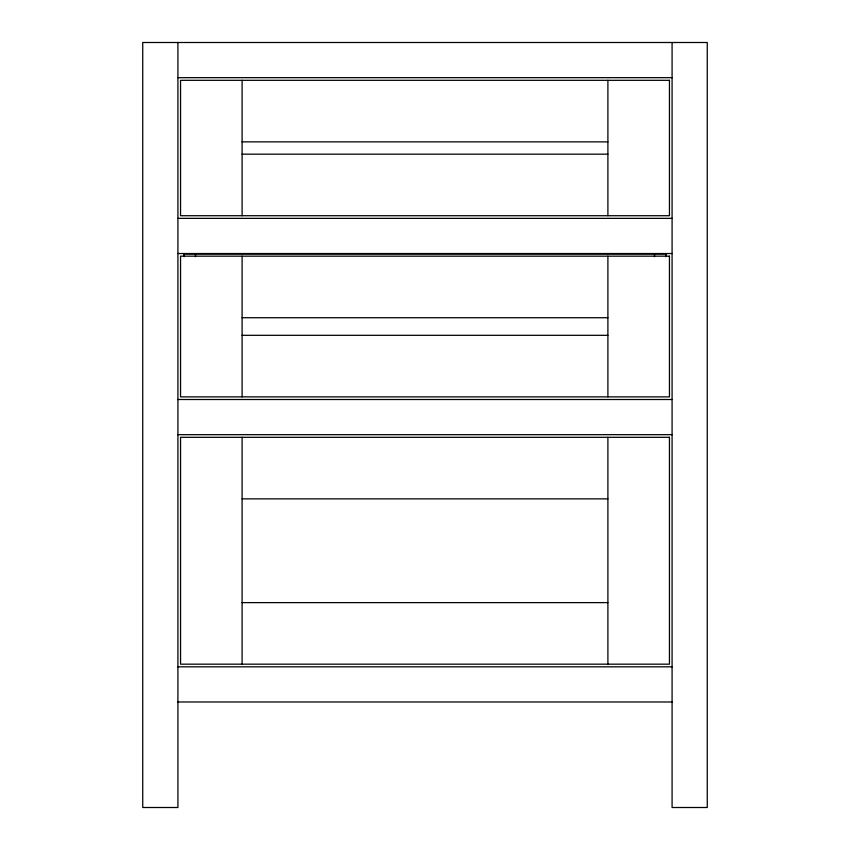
<?xml version="1.0" encoding="UTF-8"?>
<svg xmlns="http://www.w3.org/2000/svg" width="850" height="850" viewBox="0 0 850 850"><rect width="100%" height="100%" fill="white"/><g stroke="black" fill="none" stroke-linecap="round" stroke-linejoin="round"><path stroke-width="1.27" d="M177.916 77.669L672.084 77.669M242.101 141.865L607.899 141.865M242.101 154.169L607.899 154.169M177.916 218.365L672.084 218.365M177.916 253.534L672.084 253.534M184.067 254.065L665.933 254.065M242.101 317.719L607.899 317.719M242.101 335.314L607.899 335.314M177.916 399.5L672.084 399.5M177.916 434.669L672.084 434.669M242.101 498.865L607.899 498.865M242.101 602.618L607.899 602.618M177.916 666.814L672.084 666.814M177.916 701.983L672.084 701.983M672.084 42.5L672.084 807.5L707.264 807.5L707.264 42.5L142.736 42.5L142.736 807.5L177.916 807.5L177.916 42.5M665.933 253.534L665.933 256.721M654.5 253.534L654.5 256.721M607.899 80.314L607.899 215.719M607.899 256.169L607.899 396.865M607.899 437.314L607.899 664.169M242.101 80.314L242.101 215.719M242.101 256.169L242.101 396.865M242.101 437.314L242.101 664.169M195.5 253.534L195.5 256.721M184.067 253.534L184.067 256.721M669.449 80.314L180.551 80.314L180.551 215.719L669.449 215.719L669.449 80.314M669.449 256.169L180.551 256.169L180.551 396.865L669.449 396.865L669.449 256.169M669.449 437.314L180.551 437.314L180.551 664.169L669.449 664.169L669.449 437.314"/></g></svg>
